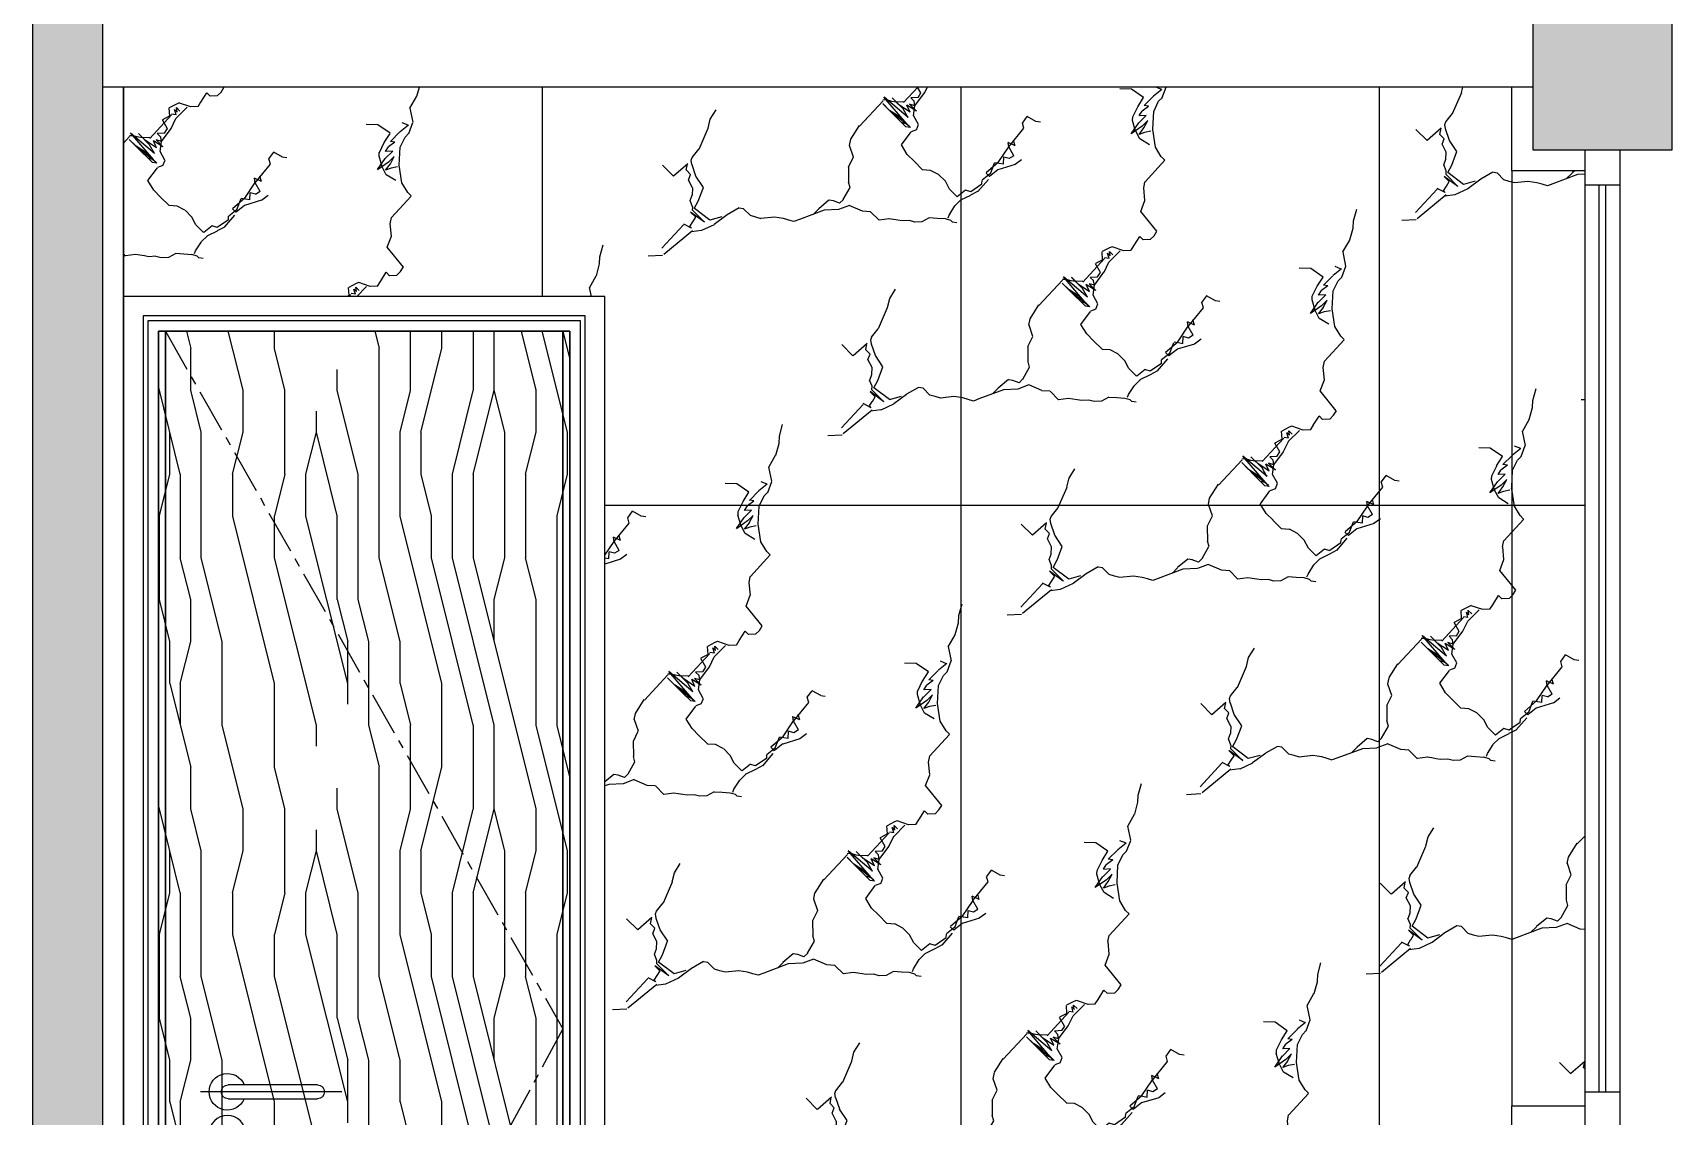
# Model space of a CAD drawing. Header units: millimetres. Extents: x -94739 to 67223, y -48947 to 34737.
# Drawn here: x 28989 to 31339, y -26197 to -24644 of the extents above; entities that cross this region are included whole.
import ezdxf

# ---------------------------------------------------------------- set-up
doc = ezdxf.new("R2010")
doc.units = ezdxf.units.MM
doc.set_wipeout_variables(frame=1)
doc.linetypes.add('CENTER', pattern=[2, 1.25, -0.25, 0.25, -0.25])
for name, color, linetype in [('DT-常规填充', 250, 'Continuous'), ('DT-深灰填充', 251, 'Continuous'), ('DT-通用', 200, 'Continuous'), ('EL-FURN', 1, 'Continuous')]:
    doc.layers.add(name, color=color, linetype=linetype)
pattern_1 = [(60.26029, (290287.57, -192248.13), (874.149702, 1388.592024), [19.7438, -4126.4507]), (135, (290338.8, -192277.8), (565.6854, 565.6854), [17.3222, -346.4434]), (195.3868, (290113.19, -192273.08), (-822.90655, -308.464241), [17.5275, -3663.2517]), (142.826329, (290096.29, -192277.73), (-257.221154, 257.2211164), [27.9761, -5846.9972]), (61.86405, (290074, -192260.83), (308.464276, 822.90655), [11.9422, -2495.9058]), (69.45163, (290079.63, -192250.3), (565.6854, 565.68547), [20.9243, -857.8962]), (123.693983, (290086.97, -192230.7), (-257.221121, 257.221132), [19.4315, -4061.1785]), (108.95454, (290076.19, -192214.535), (-720.420276, 1851.79114), [17.3522, -3626.5963]), (98.75587, (290070.56, -192198.12), (-257.22117, 257.22114), [6.4434, -1346.6748]), (69.45163, (290069.58, -192191.76), (565.6854, 565.68547), [4.1849, -874.6356]), (51.48536, (290071.045, -192187.84), (565.68544, 565.685463), [15.3362, -3205.2732]), (66.696059, (290080.595, -192175.837), (308.464307, 822.9065625), [32.7998, -6855.1568]), (76.22743, (290093.57, -192145.71), (308.464276, 822.9066), [13.365, -2793.2713]), (57.80867, (290096.75, -192132.73), (308.4643, 822.90659), [15.627, -1625.2038]), (47.170028, (290027.716, -192316.907), (565.6853997, 565.685491), [45.7471, -9561.1416]), (152.441364, (290070.08, -192289.24), (-257.22116, 257.22109), [12.7098, -2656.3623]), (135, (290070.1, -192289.2), (565.6854, 565.6854), [3.4644, -360.3012]), (57.80867, (290067.63, -192286.79), (308.4643, 822.90659), [7.8135, -1633.0172]), (57.80867, (290071.8, -192280.18), (308.4643, 822.90659), [7.8135, -1633.0172]), (135, (290075.96, -192273.6), (565.6854, 565.6854), [10.3933, -353.3723]), (143.927468, (290088.45, -192280.67), (-257.221152, 257.221096), [24.5484, -5130.6223]), (135, (290088.45, -192280.7), (565.6854, 565.6854), [24.251, -339.5146]), (87.28383, (290071.3, -192263.52), (-257.2211, 257.22116), [5.1493, -1076.1933]), (111.25801, (290071.55, -192258.38), (-257.221184, 257.22115), [9.4618, -1977.5298]), (69.45163, (290068.12, -192249.56), (565.6854, 565.68547), [8.3698, -870.4507]), (87.28383, (290071.05, -192241.72), (-257.2211, 257.22116), [10.2985, -1071.044]), (117.558636, (290071.54, -192231.43), (-257.22116, 257.221123), [12.7098, -2656.3623]), (69.45163, (290065.66, -192220.17), (565.6854, 565.68547), [8.3698, -870.4507]), (135, (290068.6, -192212.3), (565.6854, 565.6854), [8.6611, -355.1045]), (79.296356, (290062.48, -192206.2), (51.24314, 1080.127734), [9.2226, -1927.509]), (221.283393, (290064.19, -192197.143), (-565.685467, -565.685411), [26.7229, -5585.0794]), (135, (290044.1, -192214.8), (565.6854, 565.6854), [22.5188, -341.2468]), (45, (290282.2, -192253.5), (308.4643, 822.90655), [7.619, -792.3809]), (158.74199, (290282.19, -192253.52), (-257.22118, 257.22111), [9.4618, -1977.5298]), (171.244126, (290273.37, -192250.08), (-257.22115, 257.2211), [6.4434, -1346.6748]), (219.803734, (290267, -192249.104), (-565.685412, -565.685437), [19.1262, -3997.3804]), (45, (290244.22, -192269.43), (308.4643, 822.90655), [11.4286, -788.5714]), (182.71617, (290028.45, -192328.42), (-257.22116, 257.22111), [20.597, -1060.7455]), (219.434825, (290069.84, -192294.38), (-3085.6482998, -2571.2059345), [53.5859, -11199.4544]), (187.84351, (290084.05, -192292.42), (-1080.1277, -51.243124), [14.3397, -2996.9949]), (205.010352, (290102.41, -192283.855), (-822.906567, -308.464353), [20.2687, -4236.1625]), (216.381335, (290121.03, -192270.14), (-565.685433, -565.685393), [23.1182, -2404.293]), (209.73971, (290138.17, -192260.35), (-1388.592025, -874.1497), [19.7438, -4126.4507]), (171.244126, (290144.54, -192261.33), (-257.22115, 257.2211), [6.4434, -1346.6748]), (135, (290154.3, -192271.1), (565.6854, 565.6854), [13.8578, -349.9078]), (163.802195, (290161.93, -192273.33), (-257.22114, 257.2211), [7.907, -1652.5769]), (163.802195, (290169.52, -192275.54), (-257.22114, 257.2211), [7.907, -1652.5769]), (186.489424, (290188.87, -192273.34), (-1080.127737, -51.243122), [19.4738, -4070.0184]), (171.244126, (290195.24, -192274.32), (-257.22115, 257.2211), [6.4434, -1346.6748]), (171.244126, (290201.6, -192275.3), (-257.22115, 257.2211), [6.4434, -1346.6748]), (163.802195, (290209.2, -192277.5), (-257.22114, 257.2211), [7.907, -1652.5769]), (163.802195, (290216.8, -192279.71), (-257.22114, 257.2211), [7.907, -1652.5769]), (200.54837, (290224.63, -192276.77), (-565.68545, -565.68547), [8.3698, -870.4507]), (200.54837, (290259.9, -192263.55), (-565.68545, -565.68547), [37.6638, -841.1567]), (182.71617, (290280.47, -192262.58), (-257.22116, 257.22111), [20.597, -1060.7455]), (200.54837, (290296.15, -192256.7), (-565.68545, -565.68547), [16.7394, -862.081]), (156.794388, (290315.01, -192264.79), (-2109.012318, 977.641457), [20.5212, -4288.9309]), (176.337677, (290326.52, -192265.52), (-1337.3489, 205.97796), [11.5354, -2410.8882]), (69.45163, (290487.6, -191844.77), (565.6854, 565.68547), [16.7394, -862.081]), (218.51464, (290486.87, -191833.25), (-565.685465, -565.685438), [15.3362, -3205.2732]), (135, (290497, -192215.1), (565.6854, 565.6854), [6.9289, -356.8367]), (220.66615, (290509.47, -192195.26), (-565.685461, -565.685427), [22.9227, -4790.8414]), (56.027279, (290509.47, -192195.263), (874.149713, 1388.5920395), [27.1683, -5678.1738]), (50.769925, (290524.65, -192172.73), (2005.5205685, 2519.9628187), [34.4603, -7202.2034]), (106.197805, (290546.45, -192146.04), (-257.22118, 257.22112), [7.907, -1652.5769]), (53.618665, (290544.24, -192138.45), (565.685393, 565.685433), [11.5591, -2415.8522]), (150.371045, (290563.59, -192136.24), (-257.221153, 257.221076), [14.3718, -3003.7116]), (171.244126, (290569.96, -192137.23), (-257.22115, 257.2211), [6.4434, -1346.6748]), (69.45163, (290437.72, -192274.36), (565.6854, 565.68547), [4.1849, -874.6356]), (57.80867, (290439.19, -192270.44), (308.4643, 822.90659), [15.627, -1625.2038]), (225, (290455.6, -192249.14), (-822.90655, -308.4643), [11.4286, -788.5714]), (206.16907, (290470.044, -192242.04), (-822.906576, -308.464299), [16.0998, -3364.8658]), (208.13595, (290480.58, -192236.4), (-822.90655, -308.46427), [11.9422, -2495.9058]), (49.333848, (290480.575, -192236.406), (565.685435, 565.685453), [22.9227, -4790.8414]), (45, (290482.22, -191850.15), (308.4643, 822.90655), [7.619, -792.3809]), (63.83093, (290475.12, -191864.6), (308.464306, 822.906573), [16.0998, -3364.8658]), (87.28383, (290473.9, -191890.32), (-257.2211, 257.22116), [25.7462, -1055.5962]), (98.75587, (290477.82, -191915.8), (-257.22117, 257.22114), [25.7737, -1327.3445]), (121.268428, (290486.15, -191929.51), (-257.221149, 257.221128), [16.0486, -3354.168]), (135, (290491.05, -191934.4), (565.6854, 565.6854), [6.9289, -356.8367]), (47.367088, (290462.647, -191965.266), (565.685396, 565.6854305), [41.9406, -8765.5744]), (79.296356, (290460.93, -191974.33), (51.24314, 1080.127734), [9.2226, -1927.509]), (95.487365, (290462.65, -191992.21), (-205.977984, 1337.348874), [17.9625, -3754.1494]), (69.45163, (290456.78, -192007.88), (565.6854, 565.68547), [16.7394, -862.081]), (129.02151, (290479.805, -192036.3), (-257.2211657, 257.2211086), [36.5755, -7644.2784]), (57.80867, (290475.64, -192042.91), (308.4643, 822.90659), [7.8135, -1633.0172]), (45, (290470.25, -192048.3), (308.4643, 822.90655), [7.619, -792.3809]), (182.71617, (290470.25, -192048.3), (-257.22116, 257.22111), [10.2985, -1071.044]), (135, (290460, -192048.8), (565.6854, 565.6854), [6.9289, -356.8367]), (57.80867, (290446.74, -192057.11), (308.4643, 822.90659), [15.627, -1625.2038]), (57.80867, (290442.58, -192063.72), (308.4643, 822.90659), [7.8135, -1633.0172]), (182.71617, (290442.58, -192063.72), (-257.22116, 257.22111), [10.2985, -1071.044]), (161.04546, (290432.29, -192064.21), (-1851.79113, 720.420302), [17.3522, -3626.5963]), (200.54837, (290415.88, -192058.58), (-565.68545, -565.68547), [4.1849, -874.6356]), (208.13595, (290411.96, -192060.04), (-822.90655, -308.46427), [11.9422, -2495.9058]), (93.66232, (290402.17, -192077.19), (-205.978023, 1337.348896), [11.5354, -2410.8882]), (208.13595, (290402.17, -192077.19), (-822.90655, -308.46427), [11.9422, -2495.9058]), (119.628954, (290398.74, -192095.31), (-257.221143, 257.221117), [14.3718, -3003.7116]), (57.80867, (290394.58, -192101.92), (308.4643, 822.90659), [7.8135, -1633.0172]), (182.71617, (290394.58, -192101.92), (-257.22116, 257.22111), [10.2985, -1071.044]), (135, (290389.2, -192107.3), (565.6854, 565.6854), [6.9289, -356.8367]), (98.75587, (290390.17, -192113.68), (-257.22117, 257.22114), [6.4434, -1346.6748]), (163.802195, (290390.17, -192113.68), (-257.22114, 257.2211), [7.907, -1652.5769]), (135, (290392.4, -192121.3), (565.6854, 565.6854), [13.8578, -349.9078]), (148.73157, (290392.38, -192121.27), (-257.221166, 257.221084), [16.0486, -3354.168]), (114.87028, (290383.32, -192122.99), (-257.22118, 257.221175), [11.0694, -2313.5198]), (146.306016, (290383.32, -192122.986), (-257.221128, 257.221125), [19.4315, -4061.1785]), (135, (290367.15, -192112.2), (565.6854, 565.6854), [13.8578, -349.9078]), (135, (290373.3, -192118.3), (565.6854, 565.6854), [22.5188, -341.2468]), (119.628954, (290380.38, -192130.82), (-257.221143, 257.221117), [14.3718, -3003.7116]), (139.834873, (290380.38, -192130.823), (-257.221202, 257.2211073), [45.1985, -9446.4816]), (130.663269, (290378.668, -192139.886), (-257.221153, 257.2211904), [50.3786, -10529.1152]), (163.802195, (290378.67, -192139.89), (-257.22114, 257.2211), [7.907, -1652.5769]), (135, (290371.1, -192137.7), (565.6854, 565.6854), [38.1088, -325.6568]), (135, (290353.9, -192120.5), (565.6854, 565.6854), [13.8578, -349.9078]), (147.403145, (290368.87, -192130.09), (-257.221163, 257.221117), [17.7362, -3706.8502]), (135, (290383.6, -192144.8), (565.6854, 565.6854), [20.7866, -342.979]), (171.244126, (290383.57, -192144.78), (-257.22115, 257.2211), [6.4434, -1346.6748]), (135, (290377.2, -192143.8), (565.6854, 565.6854), [31.1799, -332.5857]), (141.275085, (290382.342, -192143.56), (-257.2211603, 257.2211283), [34.8532, -7284.3117]), (190.703643, (290471.2, -191893.01), (-1080.127735, -51.24312), [9.2226, -1927.509]), (200.54837, (290462.14, -191894.73), (-565.68545, -565.68547), [8.3698, -870.4507]), (53.618665, (290454.31, -191897.66), (565.685393, 565.685433), [11.5591, -2415.8522]), (61.86405, (290461.16, -191888.36), (308.464276, 822.90655), [11.9422, -2495.9058]), (45, (290458.7, -191885.9), (308.4643, 822.90655), [11.4286, -788.5714]), (214.691568, (290458.714, -191885.91), (-1388.592015, -874.149688), [19.3602, -4046.2642]), (55.30843, (290442.796, -191896.93), (874.149707, 1388.592003), [19.3602, -4046.2642]), (225, (290464.6, -191870.23), (-822.90655, -308.4643), [15.2381, -784.7618]), (182.71617, (290464.6, -191870.23), (-257.22116, 257.22111), [10.2985, -1071.044]), (57.80867, (290454.3, -191870.72), (308.4643, 822.90659), [7.8135, -1633.0172]), (216.381335, (290467.77, -191857.25), (-565.685433, -565.685393), [11.5591, -2415.8522]), (171.244126, (290467.77, -191857.25), (-257.22115, 257.2211), [6.4434, -1346.6748]), (225, (290474.87, -191842.8), (-822.90655, -308.4643), [19.0476, -780.9523]), (135, (290416.6, -192070.1), (565.6854, 565.6854), [6.9289, -356.8367]), (98.75587, (290412.7, -192071.56), (-257.22117, 257.22114), [6.4434, -1346.6748]), (135, (290412.7, -192071.56), (565.6854, 565.6854), [5.1966, -358.569]), (106.197805, (290411.23, -192075.47), (-257.22118, 257.22112), [7.907, -1652.5769]), (171.244126, (290411.23, -192075.47), (-257.22115, 257.2211), [6.4434, -1346.6748]), (47.170028, (290373.763, -192108.044), (565.6853997, 565.685491), [45.7471, -9561.1416]), (182.71617, (290373.76, -192108.04), (-257.22116, 257.22111), [10.2985, -1071.044]), (171.244126, (290363.48, -192108.53), (-257.22115, 257.2211), [6.4434, -1346.6748]), (163.802195, (290357.1, -192107.55), (-257.22114, 257.2211), [7.907, -1652.5769]), (182.71617, (290349.51, -192105.35), (-257.22116, 257.22111), [5.1493, -1076.1933]), (47.003244, (290310.578, -192141.833), (565.6854014, 565.6855025), [49.5541, -10356.8056]), (57.80867, (290298.09, -192161.67), (308.4643, 822.90659), [23.4405, -1617.3902]), (79.296356, (290296.38, -192170.73), (51.24314, 1080.127734), [9.2226, -1927.509]), (108.95454, (290302.01, -192187.14), (-720.420276, 1851.79114), [17.3522, -3626.5963]), (63.83093, (290294.91, -192201.59), (308.464306, 822.906573), [16.0998, -3364.8658]), (90.653925, (290295.16, -192223.39), (51.243064, 1080.12774), [21.8002, -4556.23]), (106.197805, (290297.37, -192230.98), (-257.22118, 257.22112), [7.907, -1652.5769]), (187.84351, (290352.97, -192275.82), (-1080.1277, -51.243124), [14.3397, -2996.9949]), (171.244126, (290359.34, -192276.8), (-257.22115, 257.2211), [6.4434, -1346.6748]), (171.244126, (290365.71, -192277.78), (-257.22115, 257.2211), [6.4434, -1346.6748]), (171.244126, (290372.08, -192278.76), (-257.22115, 257.2211), [6.4434, -1346.6748]), (182.71617, (290382.37, -192278.27), (-257.22116, 257.22111), [10.2985, -1071.044]), (163.802195, (290389.96, -192280.48), (-257.22114, 257.2211), [7.907, -1652.5769]), (182.71617, (290400.25, -192280), (-257.22116, 257.22111), [10.2985, -1071.044]), (208.13595, (290410.78, -192274.36), (-822.90655, -308.46427), [11.9422, -2495.9058]), (176.337677, (290422.29, -192275.1), (-1337.3489, 205.97796), [11.5354, -2410.8882]), (176.337677, (290433.8, -192275.83), (-1337.3489, 205.97796), [11.5354, -2410.8882]), (163.802195, (290441.4, -192278.04), (-257.22114, 257.2211), [7.907, -1652.5769]), (135, (290443.84, -192280.5), (565.6854, 565.6854), [3.4644, -360.3012]), (171.244126, (290450.21, -192281.47), (-257.22115, 257.2211), [6.4434, -1346.6748]), (106.197805, (290533.71, -192171.02), (-257.22118, 257.22112), [7.907, -1652.5769]), (155.12972, (290533.71, -192171.02), (-257.221207, 257.22111), [11.0694, -2313.5198]), (98.75587, (290524.65, -192172.73), (-257.22117, 257.22114), [6.4434, -1346.6748]), (119.628954, (290531.76, -192185.22), (-257.221143, 257.221117), [14.3718, -3003.7116]), (212.19133, (290531.76, -192185.22), (-822.90659, -308.4643), [7.8135, -1633.0172]), (163.802195, (290525.14, -192189.39), (-257.22114, 257.2211), [7.907, -1652.5769]), (87.28383, (290517.06, -192197.47), (-257.2211, 257.22116), [10.2985, -1071.044]), (171.244126, (290517.06, -192197.47), (-257.22115, 257.2211), [6.4434, -1346.6748]), (171.244126, (290510.7, -192196.49), (-257.22115, 257.2211), [6.4434, -1346.6748]), (69.45163, (290498.45, -192211.18), (565.6854, 565.68547), [16.7394, -862.081]), (218.51464, (290498.45, -192211.18), (-565.685465, -565.685438), [15.3362, -3205.2732]), (87.28383, (290486.2, -192225.87), (-257.2211, 257.22116), [5.1493, -1076.1933]), (214.691568, (290486.21, -192225.875), (-1388.592015, -874.149688), [19.3602, -4046.2642]), (163.802195, (290470.29, -192236.9), (-257.22114, 257.2211), [7.907, -1652.5769]), (218.51464, (290462.695, -192234.69), (-565.685465, -565.685438), [15.3362, -3205.2732]), (135, (290450.7, -192244.2), (565.6854, 565.6854), [15.5899, -348.1757]), (117.558636, (290439.67, -192233.21), (-257.22116, 257.221123), [12.7098, -2656.3623]), (135, (290433.8, -192221.95), (565.6854, 565.6854), [13.8578, -349.9078]), (152.441364, (290423.99, -192212.15), (-257.22116, 257.22109), [12.7098, -2656.3623]), (176.337677, (290412.72, -192206.27), (-1337.3489, 205.97796), [11.5354, -2410.8882]), (135, (290401.2, -192205.5), (565.6854, 565.6854), [17.3222, -346.4434]), (135, (290389, -192193.3), (565.6854, 565.6854), [13.8578, -349.9078]), (121.268428, (290379.165, -192183.48), (-257.221149, 257.221128), [16.0486, -3354.168]), (53.618665, (290370.84, -192169.77), (565.685393, 565.685433), [23.1182, -2404.293]), (200.54837, (290392.4, -192148.2), (-565.68545, -565.68547), [8.3698, -870.4507]), (69.45163, (290392.4, -192148.2), (565.6854, 565.68547), [8.3698, -870.4507]), (119.628954, (290395.32, -192140.38), (-257.221143, 257.221117), [14.3718, -3003.7116]), (82.15649, (290388.22, -192127.89), (51.24314, 1080.1277), [14.3397, -2996.9949]), (53.618665, (290390.17, -192113.68), (565.685393, 565.685433), [23.1182, -2404.293]), (63.83093, (290403.89, -192095.07), (308.464306, 822.906573), [16.0998, -3364.8658]), (225, (290427.15, -192064.46), (-822.90655, -308.4643), [22.8571, -777.1428]), (178.30515, (290443.274, -191832.76), (-1080.127717, -51.243108), [16.6626, -3482.4725]), (145.385246, (290460.666, -191844.76), (-257.221175, 257.22111), [21.1328, -4416.7566]), (57.80867, (290452.34, -191857.99), (308.4643, 822.90659), [15.627, -1625.2038]), (63.83093, (290445.24, -191872.435), (308.464306, 822.906573), [16.0998, -3364.8658]), (87.28383, (290445, -191877.58), (-257.2211, 257.22116), [5.1493, -1076.1933]), (106.197805, (290449.4, -191892.76), (-257.22118, 257.22112), [15.8142, -1644.6698]), (117.558636, (290455.29, -191904.03), (-257.22116, 257.221123), [12.7098, -2656.3623]), (148.73157, (290469.01, -191912.36), (-257.221166, 257.221084), [16.0486, -3354.168]), (216.381335, (290543.02, -192191.1), (-565.685433, -565.685393), [11.5591, -2415.8522]), (197.054427, (290533.72, -192197.96), (-822.90657, -308.46426), [25.8742, -5407.7199]), (218.51464, (290508.98, -192205.55), (-565.685465, -565.685438), [15.3362, -3205.2732]), (74.613199, (290504.25, -191764.43), (308.464248, 822.906548), [17.5275, -3663.2517]), (87.28383, (290503.76, -191774.72), (-257.2211, 257.22116), [10.2985, -1071.044]), (74.613199, (290499.11, -191791.62), (308.464248, 822.906548), [17.5275, -3663.2517]), (60.26029, (290489.32, -191808.76), (874.149702, 1388.592024), [19.7438, -4126.4507]), (101.58455, (290493.484, -191829.09), (-205.978042, 1337.348845), [20.7526, -4337.291]), (158.74199, (290486.87, -191833.25), (-257.22118, 257.22111), [9.4618, -1977.5298])]

# ---------------------------------------------------------------- blocks, each defined once
blk = doc.blocks.new('*U106')
at = {"layer": 'DT-深灰填充'}
blk.add_hatch(color=256, dxfattribs=at).paths.add_polyline_path([(0, -600), (200, -600), (200, 0), (0, 0)])
at = {"layer": 'DT-通用', "color": 200, "ltscale": 10}
blk.add_lwpolyline([(0, -600), (200, -600), (200, 0), (0, 0)], close=True, dxfattribs=at)
blk = doc.blocks.new('海龙_08203823')
at = {"color": 0}
for p, q in [((-5, 650), (-5, -650)), ((5, -650), (5, 650))]:
    blk.add_line(p, q, dxfattribs=at)
blk.add_lwpolyline([(-25, 700), (25, 700), (25, -700), (-25, -700)], close=True, dxfattribs=at)
for points in [[(-25, 650), (25, 650)], [(-25, -650), (25, -650)]]:
    blk.add_lwpolyline(points, dxfattribs=at)
blk = doc.blocks.new('*U108')
at = {"layer": 'DT-常规填充'}
h = blk.add_hatch(dxfattribs=at)
h.set_pattern_fill('钢筋混凝土', color=256, scale=10, style=0, pattern_type=2)
h.set_pattern_definition([(45, (-189099.607, 177896.635), (-35.355339, 35.355339), []), (50, (-189099.61, 177896.635), (71.726018, -6.275213), [7.5, -82.5]), (355, (-189099.61, 177896.635), (-13.875133, 75.219213), [6, -66]), (100.4514, (-189093.63, 177896.11), (57.850938, 68.943954), [6.37402, -70.114211]), (46.1842, (-189099.61, 177916.635), (106.724105, -16.5519), [11.25, -123.75]), (96.6356, (-189090.71, 177915.26), (93.46627, 97.411787), [9.56103, -105.1713]), (351.1842, (-189099.61, 177916.64), (93.466195, 97.41186), [9, -99]), (21, (-189089.61, 177911.635), (59.690705, -40.261889), [7.5, -82.5]), (326, (-189089.61, 177911.635), (24.331533, 72.515005), [6, -66]), (71.4514, (-189084.63, 177908.28), (84.022263, 32.25305), [6.37402, -70.114211]), (37.5, (-189099.607, 177896.635), (1.2159855, 33.2893854), [0.5, -65.2, 0.5, -67, 0.5, -66.25]), (7.5, (-189099.607, 177896.635), (26.3069537, 39.441171), [0.5, -38.2, 0.5, -63.7, 0.5, -25.25]), (327.5, (-189121.907, 177896.635), (53.3822436, -2.2554872), [0.5, -25, 0.5, -78, 0.5, -103.5]), (317.5, (-189131.907, 177896.635), (58.318617, 10.010498), [0.5, -32.5, 0.5, -51.8, 0.5, -73.5])])
h.paths.add_polyline_path([(-3500, 100), (0, 100), (0, 0), (-3500, 0)])
at = {"layer": 'DT-通用', "color": 200, "ltscale": 10}
blk.add_lwpolyline([(-3500, 100), (0, 100), (0, 0), (-3500, 0)], close=True, dxfattribs=at)
blk = doc.blocks.new('A$C234C166C')
at = {"color": 251, "linetype": 'CENTER', "ltscale": 0.5}
blk.add_line((-164.2, 0), (38.8, 0), dxfattribs=at)
at = {"color": 8, "ltscale": 200}
for points in [[(-129, 10), (-1, 10)], [(-1, -10), (-129, -10)]]:
    blk.add_lwpolyline(points, dxfattribs=at)
for centre, radius, start, end in [((0, 0), 26.2, 202.4004, 157.5996), ((-129, 0), 10, 90, 270), ((-1, 0), 10, 270, 90)]:
    blk.add_arc(centre, radius, start, end, dxfattribs=at)
blk = doc.blocks.new('海龙_090295FFF62')
at = {"color": 250}
blk.add_wipeout([(360, 1050), (-330, 1050), (-330, -1050), (360, -1050)], dxfattribs=at)
at = {"ltscale": 15}
h = blk.add_hatch(dxfattribs=at)
h.set_pattern_fill('FB木纹中SC300', color=250, scale=150, angle=90, pattern_type=2)
h.set_pattern_definition([(90, (29463.9, -7696.9), (-600, 4e-14), [120, -180, 60, -240]), (90, (29448.9, -7276.9), (-600, 4e-14), [120, -480]), (90, (29418.9, -7336.9), (-600, 4e-14), [60, -540]), (90, (29403.9, -7666.9), (-600, 4e-14), [30, -420, 30, -120]), (90, (29373.9, -7456.9), (-600, 4e-14), [120, -180, 30, -270]), (90, (29358.9, -7606.9), (-600, 4e-14), [90, -510]), (90, (29343.9, -7456.9), (-600, 4e-14), [180, -420]), (90, (29328.9, -7636.9), (-600, 4e-14), [120, -480]), (90, (29313.9, -7396.9), (-600, 4e-14), [300, -300]), (90, (29283.9, -7576.9), (-600, 4e-14), [60, -180, 120, -240]), (90, (29268.9, -7156.9), (-600, 4e-14), [120, -480]), (90, (29253.9, -7276.9), (-600, 4e-14), [60, -540]), (90, (29238.9, -7396.9), (-600, 4e-14), [60, -540]), (90, (29223.9, -7696.9), (-600, 4e-14), [120, -480]), (90, (29208.9, -7396.9), (-600, 4e-14), [120, -480]), (90, (29178.9, -7396.9), (-600, 4e-14), [120, -120, 120, -240]), (90, (29148.9, -7516.9), (-600, 4e-14), [60, -300, 120, -120]), (90, (29133.9, -7396.9), (-600, 4e-14), [180, -420]), (90, (29103.9, -7396.9), (-600, 4e-14), [120, -480]), (90, (29088.9, -7636.9), (-600, 4e-14), [180, -240, 60, -120]), (90, (29058.9, -7636.9), (-600, 4e-14), [300, -300]), (90, (29043.9, -7276.9), (-600, 4e-14), [60, -540]), (90, (29028.9, -7456.9), (-600, 4e-14), [120, -480]), (90, (29013.9, -7576.9), (-600, 4e-14), [60, -240, 60, -240]), (90, (28998.9, -7636.9), (-600, 4e-14), [60, -180, 120, -240]), (90, (28983.9, -7516.9), (-600, 4e-14), [60, -300, 60, -180]), (90, (28968.9, -7396.9), (-600, 4e-14), [180, -420]), (90, (28938.9, -7636.9), (-600, 4e-14), [120, -480]), (90, (28923.9, -7336.9), (-600, 4e-14), [60, -540]), (90, (28908.9, -7216.9), (-600, 4e-14), [60, -540]), (104.03624, (29418.92, -7276.88), (2e-08, 600), [61.8, -2412.063]), (104.03624, (29283.92, -7216.88), (2e-08, 600), [61.8, -2412.063]), (104.03624, (28923.92, -7276.88), (2e-08, 600), [61.8, -2412.063]), (104.03624, (29148.92, -7456.88), (2e-08, 600), [61.8, -2412.063]), (104.03624, (29058.92, -7336.88), (2e-08, 600), [61.8, -2412.063]), (104.03624, (29103.92, -7276.88), (2e-08, 600), [61.8, -2412.063]), (104.03624, (28998.92, -7576.88), (2e-08, 600), [61.8, -2412.063]), (104.03624, (29028.92, -7336.88), (2e-08, 600), [61.8, -2412.063]), (104.03624, (29253.92, -7216.88), (2e-08, 600), [123.6, -2350.263]), (104.03624, (29208.92, -7276.88), (2e-08, 600), [123.6, -2350.263]), (104.03624, (29178.92, -7276.88), (2e-08, 600), [123.6, -2350.263]), (255.96376, (29373.92, -7456.88), (2e-08, -600), [61.8, -123.6, 61.8, -2226.6633]), (255.96376, (29283.92, -7576.88), (2e-08, -600), [61.8, -2412.063]), (255.96376, (29013.92, -7576.88), (2e-08, -600), [123.6, -2350.263]), (284.03624, (29448.92, -7276.88), (-2e-08, -600), [61.8, -2412.063]), (75.96376, (29448.92, -7156.88), (-2e-08, 600), [61.8, -2412.063]), (75.96376, (29238.92, -7336.88), (-2e-08, 600), [61.8, -2412.063]), (75.96376, (29133.92, -7216.88), (-2e-08, 600), [61.8, -2412.063]), (75.96376, (29088.92, -7456.88), (-2e-08, 600), [61.8, -2412.063]), (75.96376, (29013.92, -7516.88), (-2e-08, 600), [61.8, -2412.063]), (75.96376, (28983.92, -7456.88), (-2e-08, 600), [61.8, -2412.063]), (75.96376, (29088.92, -7456.88), (-2e-08, 600), [61.8, -2412.063]), (75.96376, (28998.92, -7276.88), (-2e-08, 600), [247.2, -2226.663]), (75.96376, (29403.92, -7636.88), (-2e-08, 600), [247.2, -2226.663]), (75.96376, (29358.92, -7576.88), (-2e-08, 600), [247.2, -2226.663]), (75.96376, (29328.92, -7516.88), (-2e-08, 600), [61.8, -123.6, 123.6, -2164.8633]), (75.96376, (29283.92, -7516.88), (-2e-08, 600), [123.6, -123.6, 123.6, -2103.0633]), (75.96376, (29223.92, -7576.88), (-2e-08, 600), [247.2, -2226.663]), (75.96376, (29178.92, -7636.88), (-2e-08, 600), [247.2, -2226.663]), (75.96376, (29148.92, -7636.88), (-2e-08, 600), [247.2, -2226.663]), (75.96376, (28968.92, -7216.88), (-2e-08, 600), [61.8, -2412.063]), (75.96377, (28908.92, -7156.88), (-0.0001, 600), [123.6, -2350.263]), (75.96377, (28938.92, -7516.88), (-0.0001, 600), [123.6, -2350.263]), (75.96376, (29463.92, -7576.88), (-1e-05, 600), [247.2, -2226.663]), (75.96376, (29043.92, -7216.88), (-1e-05, 600), [185.4, -2288.463]), (75.96376, (29088.92, -7156.88), (-1e-05, 600), [370.8, -2103.063])])
h.paths.add_polyline_path([(310, 1000), (-280, 1000), (-280, -1050), (310, -1050)])
blk.add_line((300, 1000), (300, -1050))
at = {"color": 30}
for points in [[(-330, -895), (-330, 1050), (360, 1050), (360, -895)], [(-280, -895), (-280, 1000), (310, 1000), (310, -895)]]:
    blk.add_lwpolyline(points, dxfattribs=at)
at = {"color": 251}
for points in [[(-302, -895), (-302, 1022), (332, 1022), (332, -895)], [(-295, -895), (-295, 1015), (325, 1015), (325, -895)]]:
    blk.add_lwpolyline(points, dxfattribs=at)
at = {"color": 30}
for points in [[(310, 1000), (-280, 1000), (-280, -1050), (310, -1050)], [(300, -1050), (-270, -1050), (-270, 1000), (300, 1000)]]:
    blk.add_lwpolyline(points, close=True, dxfattribs=at)
at = {"color": 136}
blk.add_lwpolyline([(300, 1000), (-270, 1000), (-270, -1050), (300, -1050)], close=True, dxfattribs=at)
at = {"color": 136, "linetype": 'CENTER', "ltscale": 50}
blk.add_lwpolyline([(300, 1000), (-270, 0), (300, -1050)], dxfattribs=at)
at = {"color": 8, "ltscale": 200}
blk.add_circle((211, -150), 26.2, dxfattribs=at)
at = {"layer": 'EL-FURN'}
blk.add_blockref('A$C234C166C', (211, -90), dxfattribs=at)

msp = doc.modelspace()

# ---------------------------------------------------------------- hatches: boundary and pattern name
at = {"ltscale": 15}
h = msp.add_hatch(dxfattribs=at)
h.set_pattern_fill('AB大理石中SC1500', color=250, scale=800, angle=45, pattern_type=2)
h.set_pattern_definition(pattern_1)
h.paths.add_polyline_path([(29809.2, -26061.8), (29809.2, -27111.8), (29809.2, -27121.8), (31109.2, -27121.8), (31109.2, -26181.8), (31109.2, -24841.8), (31109.2, -24721.8), (29119.2, -24721.8), (29119.2, -25021.8), (29415.6, -25021.8), (29809.2, -25021.8)])
h = msp.add_hatch()
h.set_pattern_fill('矩形_600_1200_0_0', color=251, pattern_type=2)
h.set_pattern_definition([(0, (29719.2, -25321.8), (0, 1200), []), (90, (29719.2, -25321.83), (-600, 4e-14), [])])
h.paths.add_polyline_path([(29809.2, -25021.8), (29399.2, -25021.8), (29119.2, -25021.8), (29119.2, -24721.8), (31109.2, -24721.8), (31109.2, -24841.8), (31109.2, -26181.8), (31109.2, -27121.8), (29809.2, -27121.8), (29809.2, -27111.8), (29809.2, -26061.8)])
h = msp.add_hatch(dxfattribs=at)
h.set_pattern_fill('AB大理石中SC1500', color=250, scale=800, angle=45, pattern_type=2)
h.set_pattern_definition(pattern_1)
h.paths.add_polyline_path([(31109.2, -26181.8), (31214.2, -26181.8), (31214.2, -24841.8), (31109.2, -24841.8)])
h = msp.add_hatch()
h.set_pattern_fill('矩形_600_1200_0_0', color=251, pattern_type=2)
h.set_pattern_definition([(0, (31214.2, -25321.8), (0, 1200), []), (90, (31214.2, -25321.83), (-600, 4e-14), [])])
h.paths.add_polyline_path([(31214.2, -24841.8), (31109.2, -24841.8), (31109.2, -26181.8), (31214.2, -26181.8)])

# ---------------------------------------------------------------- linework, layer by layer
at = {"color": 3}
for p, q in [((31139.2, -24721.8), (29089.2, -24721.8)), ((29119.2, -27121.8), (29119.2, -24721.8)), ((31109.2, -27121.8), (31109.2, -26181.8)), ((31109.2, -26181.8), (31214.2, -26181.8))]:
    msp.add_line(p, q, dxfattribs=at)
msp.add_lwpolyline([(31214.2, -24841.8), (31109.2, -24841.8), (31109.2, -24721.8)], dxfattribs=at)
at = {"color": 250}
msp.add_lwpolyline([(31109.2, -24841.8), (31109.2, -26181.8)], dxfattribs=at)

# ---------------------------------------------------------------- block references
for name, p, rotation in [('*U108', (28989.2, -27161.8), 270.0000000000008), ('*U106', (31339.2, -24811.8), 180)]:
    msp.add_blockref(name, p, dxfattribs=dict(rotation=rotation))
at = {"layer": 'DT-通用', "color": 136}
msp.add_blockref('海龙_08203823', (31239.2, -25511.8), dxfattribs=at)

# ---------------------------------------------------------------- next in the draw order: block references
at = {"xscale": -1}
msp.add_blockref('海龙_090295FFF62', (29479.2, -26071.8), dxfattribs=at)

doc.saveas('drawing.dxf')
